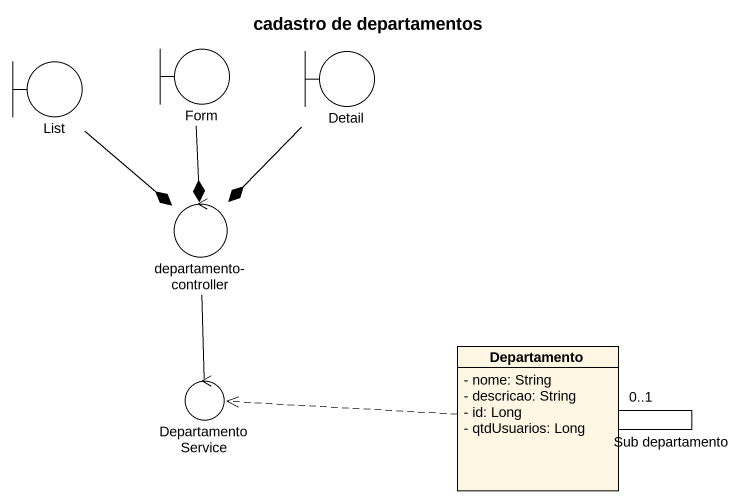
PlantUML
@startuml
title cadastro de departamentos
allowmixing
hide circle
hide empty members
skinparam classAttributeIconSize 0
boundary List
boundary Form
boundary Detail
control "departamento-controller" as departamento_controller
class Departamento {
  - nome: String
  - descricao: String
  - id: Long
  - qtdUsuarios: Long
}
control DepartamentoService
List --* departamento_controller
Form --* departamento_controller
Detail --* departamento_controller
departamento_controller -- DepartamentoService
Departamento -- "0..1" Departamento : Sub departamento
Departamento .left.> DepartamentoService
@enduml
